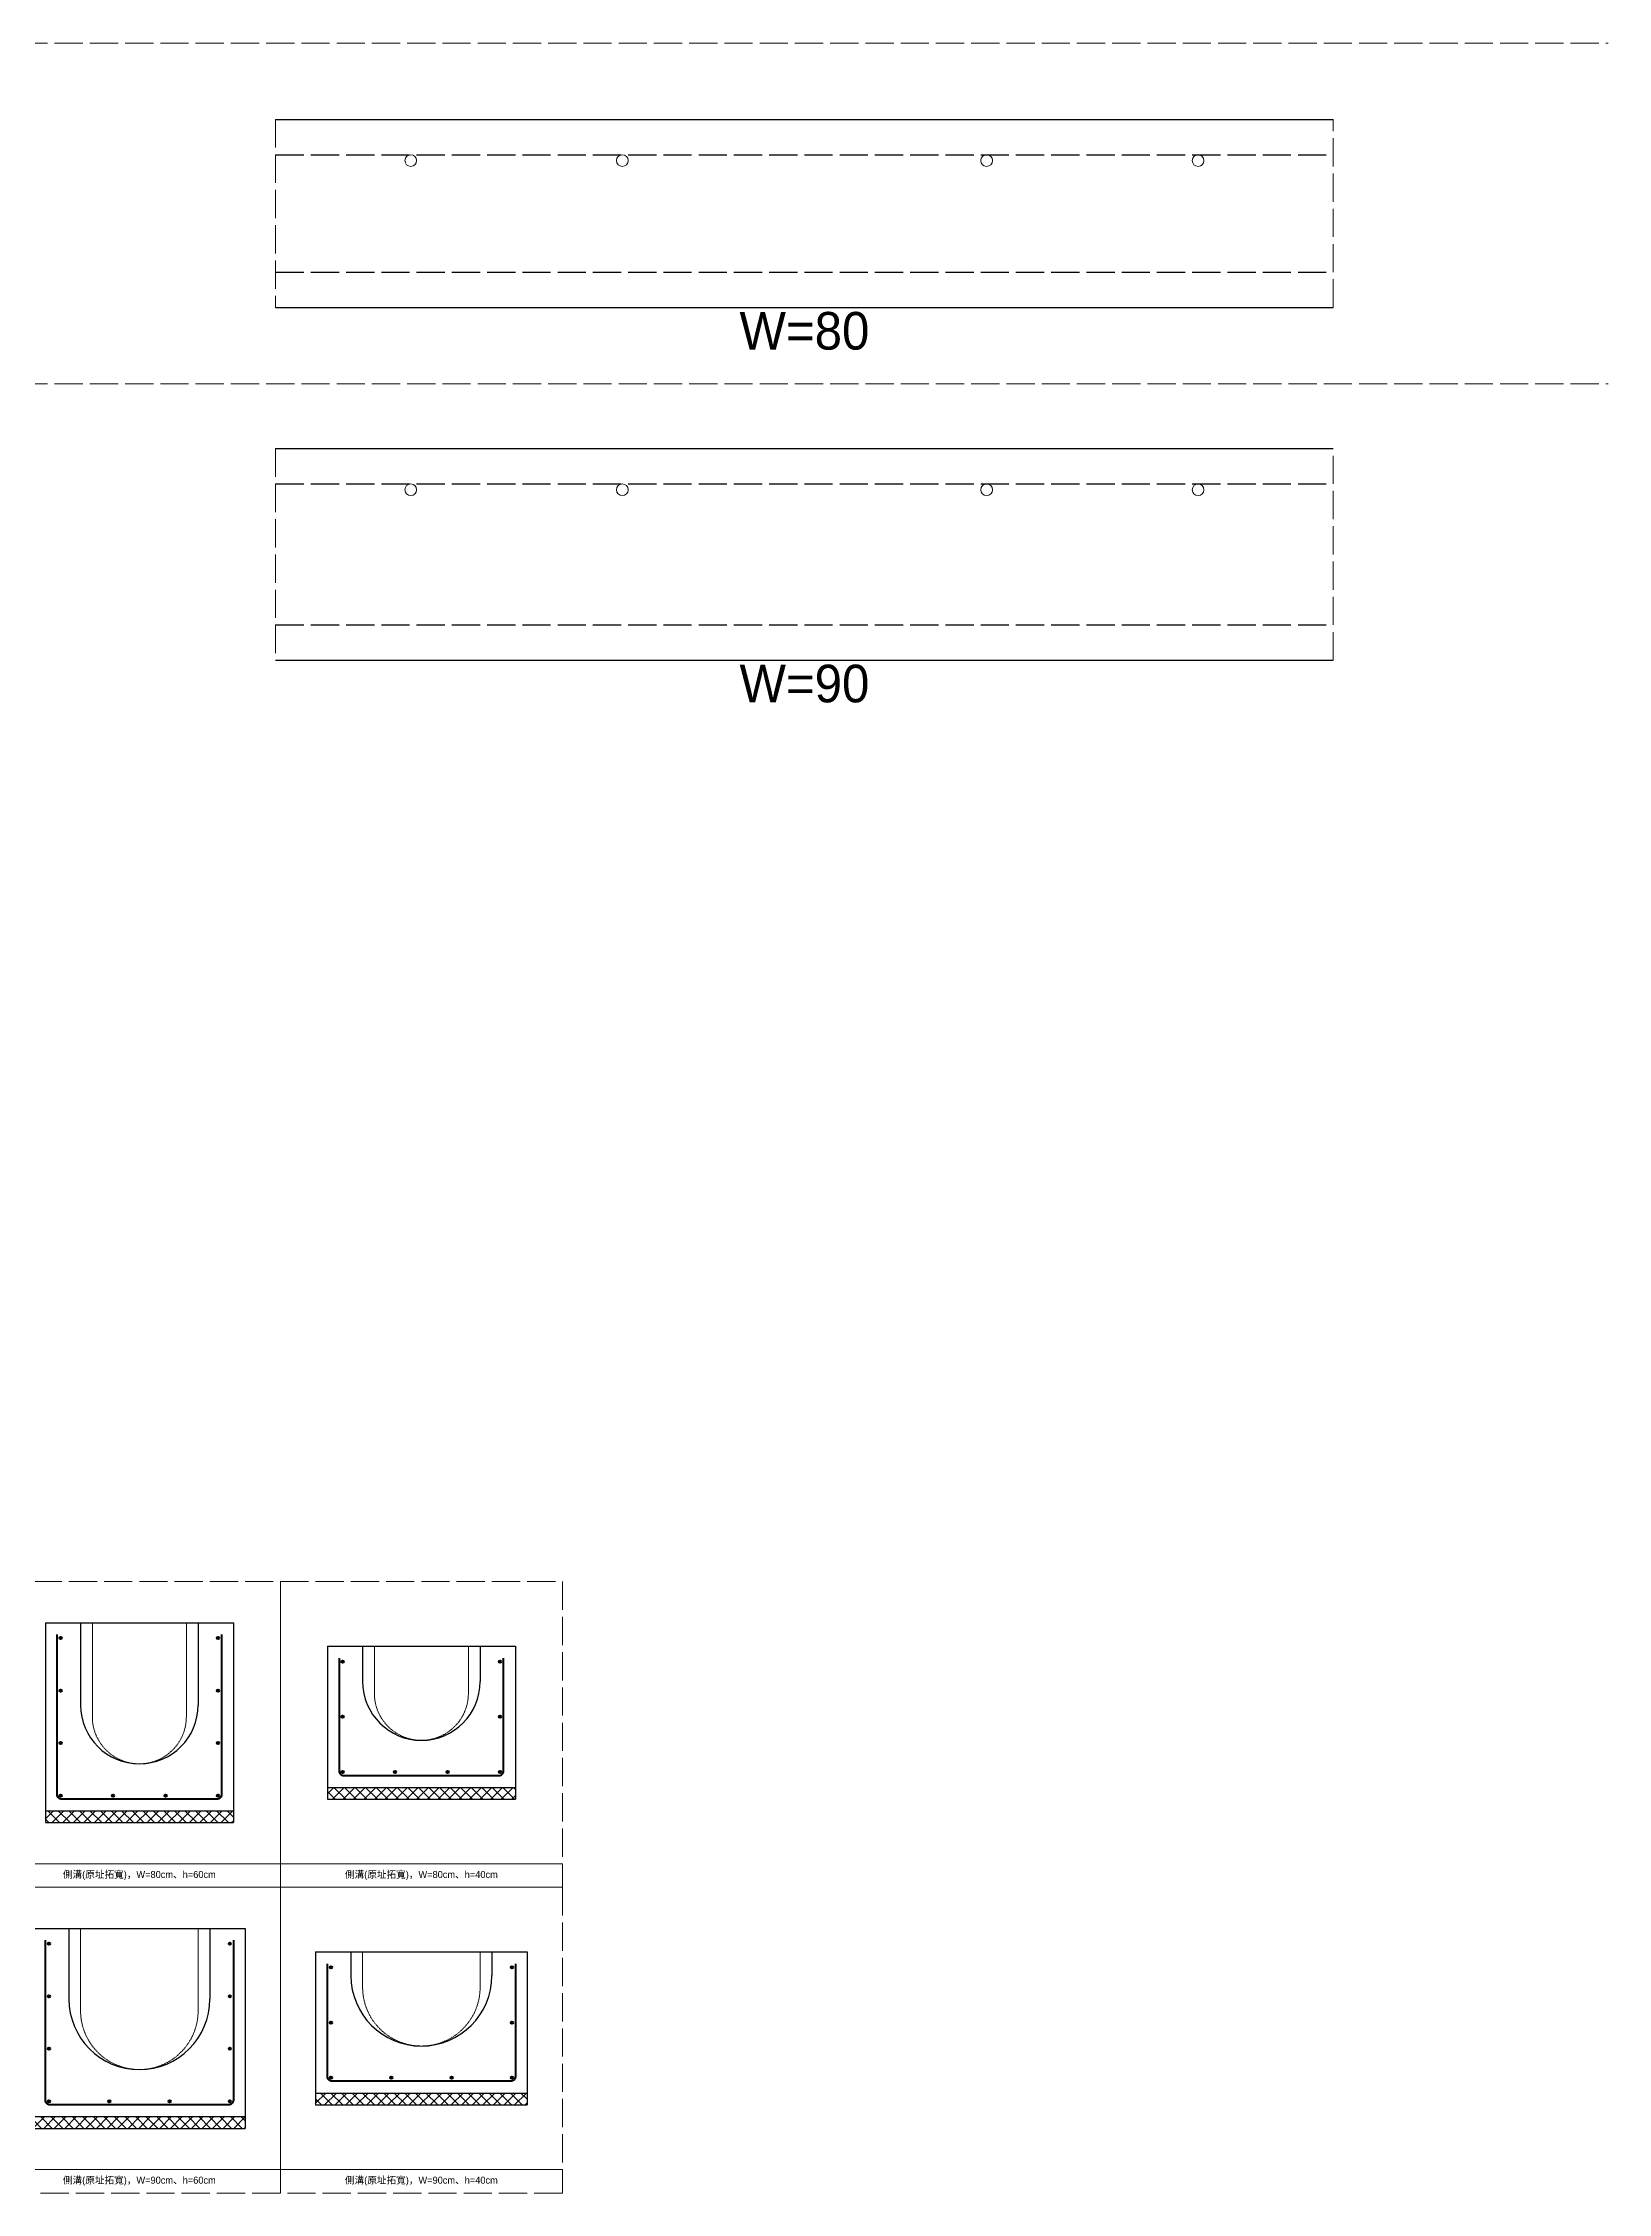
# Model space of a CAD drawing. Extents: x -8520 to 1950, y -2159 to 466.
# Drawn here: x 1284 to 1950, y -1047 to -133 of the extents above; entities that cross this region are included whole.
import ezdxf

# ---------------------------------------------------------------- set-up
doc = ezdxf.new("R2010")
doc.units = 0
doc.header["$MEASUREMENT"] = 0
doc.linetypes.add('ACAD_ISO02W100', pattern=[15, 12, -3])
doc.linetypes.add('HIDDEN', pattern=[0.375, 0.25, -0.125])
doc.layers.add('一、4.基本-隱藏', color=9, linetype='ACAD_ISO02W100', lineweight=20, plot=False)
doc.layers.add('三、3.文字-註解文字', color=2, linetype='Continuous')
doc.layers.add('三、4.文字-既有名稱', color=8, linetype='Continuous')
for name, color, linetype, lineweight in [('二、1.繪圖-既有設施', 8, 'Continuous', 20), ('二、2.繪圖-施作項目', 181, 'Continuous', 30), ('二、5.繪圖-鋼筋', 60, 'Continuous', 50)]:
    doc.layers.add(name, color=color, linetype=linetype, lineweight=lineweight)
doc.styles.add('次圖名(詳圖)', font='MS PGothic.ttf', dxfattribs={"height": 6})
doc.styles.add('註解文字', font='MS PGothic.ttf', dxfattribs={"height": 3})

msp = doc.modelspace()

# ---------------------------------------------------------------- hatches: boundary and pattern name
at = {"layer": '二、2.繪圖-施作項目'}
h = msp.add_hatch(dxfattribs=at)
h.set_pattern_fill('ANSI37', color=256)
h.set_pattern_definition([(45, (819.2557, -1336.9265), (-2.245064, 2.245064), []), (135, (819.2557, -1336.9265), (-2.245064, -2.245064), [])])
h.paths.add_polyline_path([(1404.723, -874.5), (1404.723, -879.5), (1484.723, -879.5), (1484.723, -874.5)])
h = msp.add_hatch(dxfattribs=at)
h.set_pattern_fill('ANSI37', color=256)
h.set_pattern_definition([(45, (840.1887, -1341.4625), (-2.245064, 2.245064), []), (135, (840.1887, -1341.4625), (-2.245064, -2.245064), [])])
h.paths.add_polyline_path([(1284.723, -884.5), (1284.723, -889.5), (1364.723, -889.5), (1364.723, -884.5)])
h = msp.add_hatch(dxfattribs=at)
h.set_pattern_fill('ANSI37', color=256)
h.set_pattern_definition([(45, (792.255, -1328.951), (-2.245064, 2.245064), []), (135, (792.255, -1328.951), (-2.245064, -2.245064), [])])
h.paths.add_polyline_path([(1489.723, -1009.5), (1489.723, -1004.5), (1399.723, -1004.5), (1399.723, -1009.5)])
h = msp.add_hatch(dxfattribs=at)
h.set_pattern_fill('ANSI37', color=256)
h.set_pattern_definition([(45, (823.352, -1336.5178), (-2.245064, 2.245064), []), (135, (823.352, -1336.5178), (-2.245064, -2.245064), [])])
h.paths.add_polyline_path([(1279.723, -1014.5), (1279.723, -1019.5), (1369.723, -1019.5), (1369.723, -1014.5)])
at = {"layer": '二、5.繪圖-鋼筋'}
h = msp.add_hatch(color=256, dxfattribs=at)
h.dxf.hatch_style = 1
h.paths.add_polyline_path([(1291.723, -811, 1), (1290.723, -811, 1)])
h = msp.add_hatch(color=256, dxfattribs=at)
h.dxf.hatch_style = 1
h.paths.add_polyline_path([(1358.723, -811, 1), (1357.723, -811, 1)])
h = msp.add_hatch(color=256, dxfattribs=at)
h.dxf.hatch_style = 1
h.paths.add_polyline_path([(1411.723, -821, 1), (1410.723, -821, 1)])
h = msp.add_hatch(color=256, dxfattribs=at)
h.dxf.hatch_style = 1
h.paths.add_polyline_path([(1478.723, -821, 1), (1477.723, -821, 1)])
h = msp.add_hatch(color=256, dxfattribs=at)
h.dxf.hatch_style = 1
h.paths.add_polyline_path([(1291.723, -833.34, 1), (1290.723, -833.34, 1)])
h = msp.add_hatch(color=256, dxfattribs=at)
h.dxf.hatch_style = 1
h.paths.add_polyline_path([(1358.723, -833.34, 1), (1357.723, -833.34, 1)])
h = msp.add_hatch(color=256, dxfattribs=at)
h.dxf.hatch_style = 1
h.paths.add_polyline_path([(1411.723, -844.5, 1), (1410.723, -844.5, 1)])
h = msp.add_hatch(color=256, dxfattribs=at)
h.dxf.hatch_style = 1
h.paths.add_polyline_path([(1478.723, -844.5, 1), (1477.723, -844.5, 1)])
h = msp.add_hatch(color=256, dxfattribs=at)
h.dxf.hatch_style = 1
h.paths.add_polyline_path([(1291.723, -855.67, 1), (1290.723, -855.67, 1)])
h = msp.add_hatch(color=256, dxfattribs=at)
h.dxf.hatch_style = 1
h.paths.add_polyline_path([(1358.723, -855.67, 1), (1357.723, -855.67, 1)])
h = msp.add_hatch(color=256, dxfattribs=at)
h.dxf.hatch_style = 1
h.paths.add_polyline_path([(1411.723, -868, 1), (1410.723, -868, 1)])
h = msp.add_hatch(color=256, dxfattribs=at)
h.dxf.hatch_style = 1
h.paths.add_polyline_path([(1434.053, -868, 1), (1433.053, -868, 1)])
h = msp.add_hatch(color=256, dxfattribs=at)
h.dxf.hatch_style = 1
h.paths.add_polyline_path([(1456.383, -868, 1), (1455.383, -868, 1)])
h = msp.add_hatch(color=256, dxfattribs=at)
h.dxf.hatch_style = 1
h.paths.add_polyline_path([(1478.723, -868, 1), (1477.723, -868, 1)])
h = msp.add_hatch(color=256, dxfattribs=at)
h.dxf.hatch_style = 1
h.paths.add_polyline_path([(1291.723, -878, 1), (1290.723, -878, 1)])
h = msp.add_hatch(color=256, dxfattribs=at)
h.dxf.hatch_style = 1
h.paths.add_polyline_path([(1314.053, -878, 1), (1313.053, -878, 1)])
h = msp.add_hatch(color=256, dxfattribs=at)
h.dxf.hatch_style = 1
h.paths.add_polyline_path([(1336.383, -878, 1), (1335.383, -878, 1)])
h = msp.add_hatch(color=256, dxfattribs=at)
h.dxf.hatch_style = 1
h.paths.add_polyline_path([(1358.723, -878, 1), (1357.723, -878, 1)])
h = msp.add_hatch(color=256, dxfattribs=at)
h.dxf.hatch_style = 1
h.paths.add_polyline_path([(1286.723, -941, 1), (1285.723, -941, 1)])
h = msp.add_hatch(color=256, dxfattribs=at)
h.dxf.hatch_style = 1
h.paths.add_polyline_path([(1363.723, -941, 1), (1362.723, -941, 1)])
h = msp.add_hatch(color=256, dxfattribs=at)
h.dxf.hatch_style = 1
h.paths.add_polyline_path([(1406.723, -951, 1), (1405.723, -951, 1)])
h = msp.add_hatch(color=256, dxfattribs=at)
h.dxf.hatch_style = 1
h.paths.add_polyline_path([(1483.723, -951, 1), (1482.723, -951, 1)])
h = msp.add_hatch(color=256, dxfattribs=at)
h.dxf.hatch_style = 1
h.paths.add_polyline_path([(1286.723, -963.34, 1), (1285.723, -963.34, 1)])
h = msp.add_hatch(color=256, dxfattribs=at)
h.dxf.hatch_style = 1
h.paths.add_polyline_path([(1363.723, -963.34, 1), (1362.723, -963.34, 1)])
h = msp.add_hatch(color=256, dxfattribs=at)
h.dxf.hatch_style = 1
h.paths.add_polyline_path([(1406.723, -974.5, 1), (1405.723, -974.5, 1)])
h = msp.add_hatch(color=256, dxfattribs=at)
h.dxf.hatch_style = 1
h.paths.add_polyline_path([(1483.723, -974.5, 1), (1482.723, -974.5, 1)])
h = msp.add_hatch(color=256, dxfattribs=at)
h.dxf.hatch_style = 1
h.paths.add_polyline_path([(1286.723, -985.67, 1), (1285.723, -985.67, 1)])
h = msp.add_hatch(color=256, dxfattribs=at)
h.dxf.hatch_style = 1
h.paths.add_polyline_path([(1363.723, -985.67, 1), (1362.723, -985.67, 1)])
h = msp.add_hatch(color=256, dxfattribs=at)
h.dxf.hatch_style = 1
h.paths.add_polyline_path([(1406.723, -998, 1), (1405.723, -998, 1)])
h = msp.add_hatch(color=256, dxfattribs=at)
h.dxf.hatch_style = 1
h.paths.add_polyline_path([(1432.393, -998, 1), (1431.393, -998, 1)])
h = msp.add_hatch(color=256, dxfattribs=at)
h.dxf.hatch_style = 1
h.paths.add_polyline_path([(1458.063, -998, 1), (1457.063, -998, 1)])
h = msp.add_hatch(color=256, dxfattribs=at)
h.dxf.hatch_style = 1
h.paths.add_polyline_path([(1483.723, -998, 1), (1482.723, -998, 1)])
h = msp.add_hatch(color=256, dxfattribs=at)
h.dxf.hatch_style = 1
h.paths.add_polyline_path([(1286.723, -1008, 1), (1285.723, -1008, 1)])
h = msp.add_hatch(color=256, dxfattribs=at)
h.dxf.hatch_style = 1
h.paths.add_polyline_path([(1312.393, -1008, 1), (1311.393, -1008, 1)])
h = msp.add_hatch(color=256, dxfattribs=at)
h.dxf.hatch_style = 1
h.paths.add_polyline_path([(1338.063, -1008, 1), (1337.063, -1008, 1)])
h = msp.add_hatch(color=256, dxfattribs=at)
h.dxf.hatch_style = 1
h.paths.add_polyline_path([(1363.723, -1008, 1), (1362.723, -1008, 1)])

# ---------------------------------------------------------------- linework, layer by layer
at = {"layer": '一、4.基本-隱藏'}
for points in [[(148.68, -132.69), (1949.623, -132.69)], [(148.68, -277.69), (1949.623, -277.69)]]:
    msp.add_lwpolyline(points, dxfattribs=at)
for points in [[(1832.716, -165.19), (1382.716, -165.19), (1382.716, -245.19), (1832.716, -245.19)], [(1832.716, -305.19), (1382.716, -305.19), (1382.716, -395.19), (1832.716, -395.19)], [(1264.723, -787), (1384.723, -787), (1384.723, -907), (1264.723, -907)], [(1384.723, -787), (1504.723, -787), (1504.723, -907), (1384.723, -907)], [(1264.723, -907), (1384.723, -907), (1384.723, -917), (1264.723, -917)], [(1384.723, -907), (1504.723, -907), (1504.723, -917), (1384.723, -917)], [(1264.723, -917), (1384.723, -917), (1384.723, -1037), (1264.723, -1037)], [(1384.723, -917), (1504.723, -917), (1504.723, -1037), (1384.723, -1037)], [(1264.723, -1037), (1384.723, -1037), (1384.723, -1047), (1264.723, -1047)], [(1384.723, -1037), (1504.723, -1037), (1504.723, -1047), (1384.723, -1047)]]:
    msp.add_lwpolyline(points, close=True, dxfattribs=at)
at = {"layer": '一、4.基本-隱藏', "linetype": 'HIDDEN'}
for points in [[(1284.723, -804.5), (1364.723, -804.5)], [(1284.723, -804.5), (1284.723, -889.5)], [(1304.723, -804.5), (1304.723, -844.5)], [(1344.723, -804.5), (1344.723, -844.5)], [(1364.723, -804.5), (1364.723, -889.5)], [(1404.723, -814.5), (1484.723, -814.5)], [(1404.723, -814.5), (1404.723, -879.5)], [(1424.723, -814.5), (1424.723, -834.5)], [(1464.723, -814.5), (1464.723, -834.5)], [(1484.723, -814.5), (1484.723, -879.5)], [(1404.723, -874.5), (1484.723, -874.5)], [(1284.723, -884.5), (1364.723, -884.5)], [(1404.723, -879.5), (1484.723, -879.5)], [(1284.723, -889.5), (1364.723, -889.5)], [(1279.723, -934.5), (1369.723, -934.5)], [(1299.723, -934.5), (1299.723, -969.5)], [(1349.723, -934.5), (1349.723, -969.5)], [(1369.723, -934.5), (1369.723, -1019.5)], [(1399.723, -944.5), (1489.723, -944.5)], [(1399.723, -944.5), (1399.723, -1009.5)], [(1419.723, -944.5), (1419.723, -959.5)], [(1469.723, -944.5), (1469.723, -959.5)], [(1489.723, -944.5), (1489.723, -1009.5)]]:
    msp.add_lwpolyline(points, dxfattribs=at)
for centre, radius in [((1444.723, -834.5), 20), ((1324.723, -844.5), 20), ((1444.723, -959.5), 25), ((1324.723, -969.5), 25)]:
    msp.add_arc(centre, radius, 180, 0, dxfattribs=at)
at = {"layer": '二、1.繪圖-既有設施'}
for centre in [(1440.216, -182.69), (1530.216, -182.69), (1685.216, -182.69), (1775.216, -182.69), (1440.216, -322.69), (1530.216, -322.69), (1685.216, -322.69), (1775.216, -322.69)]:
    msp.add_circle(centre, 2.5, dxfattribs=at)
at = {"layer": '二、2.繪圖-施作項目'}
for points in [[(1382.716, -165.19), (1832.716, -165.19)], [(1382.716, -245.19), (1832.716, -245.19)], [(1382.716, -305.19), (1832.716, -305.19)], [(1382.716, -395.19), (1832.716, -395.19)], [(1284.723, -804.5), (1364.723, -804.5)], [(1284.723, -804.5), (1284.723, -889.5)], [(1299.723, -804.5), (1299.723, -839.5)], [(1349.723, -804.5), (1349.723, -839.5)], [(1364.723, -804.5), (1364.723, -889.5)], [(1404.723, -814.5), (1484.723, -814.5)], [(1404.723, -814.5), (1404.723, -879.5)], [(1419.723, -814.5), (1419.723, -829.5)], [(1469.723, -814.5), (1469.723, -829.5)], [(1484.723, -814.5), (1484.723, -879.5)], [(1404.723, -874.5), (1484.723, -874.5)], [(1284.723, -884.5), (1364.723, -884.5)], [(1404.723, -879.5), (1484.723, -879.5)], [(1284.723, -889.5), (1364.723, -889.5)], [(1279.723, -934.5), (1369.723, -934.5)], [(1294.723, -934.5), (1294.723, -964.5)], [(1354.723, -934.5), (1354.723, -964.5)], [(1369.723, -934.5), (1369.723, -1019.5)], [(1399.723, -944.5), (1489.723, -944.5)], [(1399.723, -944.5), (1399.723, -1009.5)], [(1414.723, -944.5), (1414.723, -954.5)], [(1474.723, -944.5), (1474.723, -954.5)], [(1489.723, -944.5), (1489.723, -1009.5)], [(1399.723, -1004.5), (1489.723, -1004.5)], [(1279.723, -1014.5), (1369.723, -1014.5)], [(1399.723, -1009.5), (1489.723, -1009.5)], [(1279.723, -1019.5), (1369.723, -1019.5)]]:
    msp.add_lwpolyline(points, dxfattribs=at)
at = {"layer": '二、2.繪圖-施作項目', "linetype": 'ACAD_ISO02W100'}
for points in [[(1382.716, -180.19), (1832.716, -180.19)], [(1382.716, -230.19), (1832.716, -230.19)], [(1382.716, -320.19), (1832.716, -320.19)], [(1382.716, -380.19), (1832.716, -380.19)]]:
    msp.add_lwpolyline(points, dxfattribs=at)
at = {"layer": '二、2.繪圖-施作項目'}
for centre, radius in [((1444.723, -829.5), 25), ((1324.723, -839.5), 25), ((1444.723, -954.5), 30), ((1324.723, -964.5), 30)]:
    msp.add_arc(centre, radius, 180, 0, dxfattribs=at)
at = {"layer": '二、5.繪圖-鋼筋'}
for points in [[(1359.723, -809.5), (1359.723, -877.5, -0.4142136), (1357.723, -879.5), (1291.723, -879.5, -0.4142136), (1289.723, -877.5), (1289.723, -809.5)], [(1409.723, -819.5), (1409.723, -867.5, 0.4142136), (1411.723, -869.5), (1477.723, -869.5, 0.4142136), (1479.723, -867.5), (1479.723, -819.5)], [(1364.723, -939.5), (1364.723, -1007.5, -0.4142136), (1362.723, -1009.5), (1286.723, -1009.5, -0.4142136), (1284.723, -1007.5), (1284.723, -939.5)], [(1484.723, -949.5), (1484.723, -997.5, -0.4142136), (1482.723, -999.5), (1406.723, -999.5, -0.4142136), (1404.723, -997.5), (1404.723, -949.5)]]:
    msp.add_lwpolyline(points, format="xyb", dxfattribs=at)
for centre in [(1291.223, -811), (1358.223, -811), (1411.223, -821), (1478.223, -821), (1291.223, -833.34), (1358.223, -833.34), (1411.223, -844.5), (1478.223, -844.5), (1291.223, -855.67), (1358.223, -855.67), (1411.223, -868), (1433.553, -868), (1455.883, -868), (1478.223, -868), (1291.223, -878), (1313.553, -878), (1335.883, -878), (1358.223, -878), (1286.223, -941), (1363.223, -941), (1406.223, -951), (1483.223, -951), (1286.223, -963.34), (1363.223, -963.34), (1406.223, -974.5), (1483.223, -974.5), (1286.223, -985.67), (1363.223, -985.67), (1406.223, -998), (1431.893, -998), (1457.563, -998), (1483.223, -998), (1286.223, -1008), (1311.893, -1008), (1337.563, -1008), (1363.223, -1008)]:
    msp.add_circle(centre, 0.5, dxfattribs=at)

# ---------------------------------------------------------------- texts
at = {"layer": '三、3.文字-註解文字', "char_height": 3, "attachment_point": 5, "style": '註解文字'}
for s, width, insert in [('{\\fMS PGothic|b0|i0|c128|p34;側溝(原址拓寬)，W=80cm、h=60cm}', 64.74484, (1324.723, -912)), ('{\\fMS PGothic|b0|i0|c128|p34;側溝(原址拓寬)，W=80cm、h=40cm}', 66.38364, (1444.723, -912)), ('{\\fMS PGothic|b0|i0|c128|p34;側溝(原址拓寬)，W=90cm、h=60cm}', 64.82281, (1324.723, -1042)), ('{\\fMS PGothic|b0|i0|c128|p34;側溝(原址拓寬)，W=90cm、h=40cm}', 64.33693, (1444.723, -1042))]:
    msp.add_mtext_dynamic_manual_height_columns(s, width=width, gutter_width=15, heights=[0], dxfattribs=dict(at, insert=insert))
at = {"layer": '三、4.文字-既有名稱', "char_height": 16, "attachment_point": 5, "style": '次圖名(詳圖)'}
for s, insert in [('{\\fMS PGothic|b0|i0|c128|p34;W=80}', (1607.716, -255.19)), ('{\\fMS PGothic|b0|i0|c128|p34;W=90}', (1607.716, -405.19))]:
    msp.add_mtext_dynamic_manual_height_columns(s, width=86.8423, gutter_width=30, heights=[0], dxfattribs=dict(at, insert=insert))

doc.saveas('drawing.dxf')
